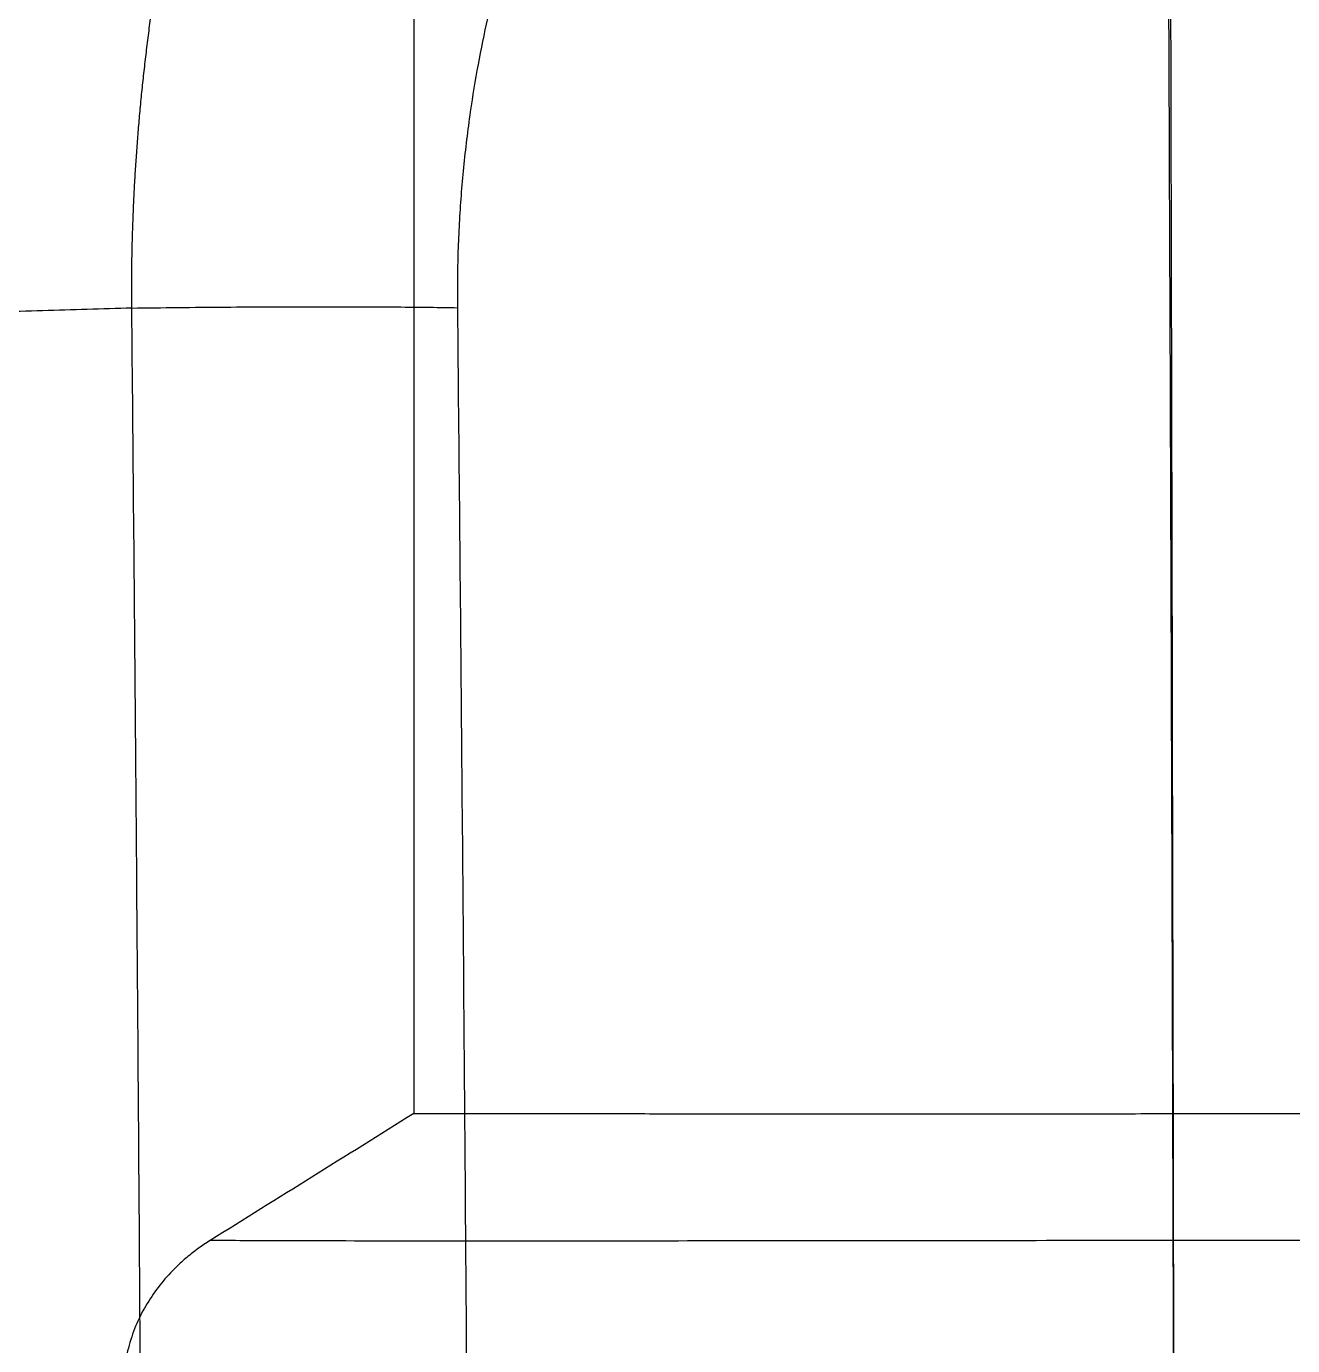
# Model space of a CAD drawing. Header units: inches. Extents: x 0 to 84, y -22 to 124.
# Drawn here: x 6.213 to 7.959, y 23.721 to 25.541 of the extents above; entities that cross this region are included whole.
import ezdxf

# ---------------------------------------------------------------- set-up
doc = ezdxf.new("R2010")
doc.units = ezdxf.units.IN
doc.header["$MEASUREMENT"] = 0
doc.layers.add('1', color=4, linetype='Continuous')

# ---------------------------------------------------------------- blocks, each defined once
blk = doc.blocks.new('2020 HS PILLOW')
at = {"layer": '1', "color": 2}
for points, knots in [([(5.8034, -0.0127), (5.5758, -0.0117), (5.1207, -0.0097), (4.4379, -0.0073), (3.7551, -0.0052), (3.0724, -0.0034), (2.3896, -0.0021), (1.7069, -0.001), (1.0241, -0.0003), (0.3414, 0), (-0.3414, 0), (-1.0241, -0.0003), (-1.7069, -0.001), (-2.3896, -0.0021), (-3.0724, -0.0034), (-3.7551, -0.0052), (-4.4379, -0.0073), (-5.1207, -0.0097), (-5.5758, -0.0117), (-5.8034, -0.0127)], [0, 0, 0, 0, 0.058824, 0.117648, 0.176472, 0.235295, 0.294119, 0.352942, 0.411765, 0.470588, 0.529412, 0.588235, 0.647058, 0.705881, 0.764705, 0.823528, 0.882352, 0.941176, 1, 1, 1, 1]), ([(5.8027, -0.0093), (4.0523, -0.005), (0.1838, 0.0045), (-3.6846, -0.0044), (-5.8027, -0.0093)], [0, 0, 0, 0, 0.452479, 1, 1, 1, 1]), ([(-6.0368, -0.7096), (-6.0328, -0.7129), (-6.0248, -0.7196), (-6.0123, -0.7295), (-5.9996, -0.7392), (-5.9866, -0.7488), (-5.9733, -0.7582), (-5.9597, -0.7675), (-5.9458, -0.7766), (-5.9315, -0.7856), (-5.917, -0.7945), (-5.9022, -0.8032), (-5.8871, -0.8118), (-5.8717, -0.8202), (-5.8277, -0.8433), (-5.7511, -0.8785), (-5.6348, -0.9199), (-5.5113, -0.9529), (-5.412, -0.9712), (-5.3425, -0.9804), (-5.304, -0.9847), (-5.2654, -0.9881), (-5.2268, -0.9906), (-5.1881, -0.9923), (-5.1493, -0.9932), (-5.1234, -0.993), (-5.1105, -0.9929)], [0, 0, 0, 0, 0.019849, 0.039658, 0.059434, 0.079184, 0.098913, 0.118627, 0.138334, 0.158039, 0.177748, 0.197468, 0.217205, 0.236965, 0.256754, 0.383221, 0.508368, 0.63284, 0.755204, 0.790767, 0.826041, 0.861081, 0.895941, 0.930676, 0.965344, 1, 1, 1, 1]), ([(-5.1105, -0.9929), (-5.0125, -0.992), (-4.8162, -0.9901), (-4.5213, -0.9874), (-4.2256, -0.9849), (-3.929, -0.9826), (-3.6317, -0.9804), (-3.3335, -0.9784), (-3.0345, -0.9766), (-2.7347, -0.9749), (-2.4341, -0.9734), (-2.1327, -0.9721), (-1.8304, -0.9709), (-1.5274, -0.9699), (-1.2235, -0.9691), (-0.9188, -0.9685), (-0.6132, -0.968), (-0.3069, -0.9677), (0.0908, -0.9676), (0.5785, -0.9679), (1.1551, -0.9689), (1.7288, -0.9705), (2.2996, -0.9727), (2.8674, -0.9755), (3.4323, -0.979), (3.9943, -0.983), (4.5534, -0.9876), (4.9251, -0.9912), (5.1105, -0.9929)], [0, 0, 0, 0, 0.028776, 0.057631, 0.086566, 0.11558, 0.144673, 0.173846, 0.203098, 0.232429, 0.26184, 0.291331, 0.320902, 0.350552, 0.380282, 0.410091, 0.439981, 0.46995, 0.5, 0.556693, 0.613101, 0.669223, 0.725062, 0.780616, 0.835887, 0.890874, 0.945579, 1, 1, 1, 1]), ([(-5.1101, -1.4421), (-5.1106, -1.4005), (-5.1111, -1.3571), (-5.1117, -1.2706), (-5.1118, -1.2277), (-5.1119, -1.1472), (-5.1118, -1.1098), (-5.1113, -1.0441), (-5.111, -1.0158), (-5.1105, -0.9929)], [0, 0, 0, 0, 0.25, 0.25, 0.5, 0.5, 0.75, 0.75, 1, 1, 1, 1]), ([(-5.1101, -1.442), (-5.118, -1.4421), (-5.1338, -1.4422), (-5.1576, -1.4422), (-5.1816, -1.4419), (-5.2059, -1.4413), (-5.2304, -1.4405), (-5.2552, -1.4395), (-5.2801, -1.4383), (-5.3053, -1.4367), (-5.3306, -1.435), (-5.3561, -1.433), (-5.3819, -1.4308), (-5.4077, -1.4283), (-5.4337, -1.4255), (-5.4598, -1.4225), (-5.4861, -1.4193), (-5.5358, -1.4127), (-5.6072, -1.4018), (-5.6976, -1.3846), (-5.7829, -1.365), (-5.848, -1.3469), (-5.8957, -1.332), (-5.9282, -1.3211), (-5.9607, -1.3096), (-5.9932, -1.2974), (-6.0255, -1.2845), (-6.0576, -1.2709), (-6.0895, -1.2566), (-6.121, -1.2416), (-6.1522, -1.2259), (-6.1828, -1.2095), (-6.2129, -1.1925), (-6.2423, -1.1747), (-6.271, -1.1563), (-6.299, -1.1372), (-6.326, -1.1173), (-6.3522, -1.0969), (-6.3687, -1.0828), (-6.3769, -1.0757)], [0, 0, 0, 0, 0.015046, 0.030262, 0.045649, 0.061207, 0.076938, 0.092841, 0.108917, 0.125166, 0.141587, 0.158181, 0.174947, 0.191885, 0.208994, 0.226272, 0.243719, 0.261334, 0.325871, 0.38892, 0.450368, 0.510128, 0.535099, 0.560601, 0.586626, 0.613167, 0.640216, 0.667762, 0.695796, 0.724306, 0.75328, 0.782703, 0.812563, 0.842844, 0.873531, 0.904607, 0.936056, 0.967859, 1, 1, 1, 1]), ([(5.1101, -1.4421), (5.0128, -1.4412), (4.8181, -1.4394), (4.5261, -1.4369), (4.2341, -1.4345), (3.9421, -1.4324), (3.6501, -1.4303), (3.3581, -1.4285), (3.0661, -1.4267), (2.7741, -1.4252), (2.4821, -1.4238), (2.1901, -1.4225), (1.8981, -1.4214), (1.606, -1.4205), (1.314, -1.4197), (1.022, -1.4191), (0.73, -1.4186), (0.438, -1.4183), (0.146, -1.4182), (-0.146, -1.4182), (-0.438, -1.4183), (-0.73, -1.4186), (-1.022, -1.4191), (-1.314, -1.4197), (-1.606, -1.4205), (-1.8981, -1.4214), (-2.1901, -1.4225), (-2.4821, -1.4238), (-2.7741, -1.4252), (-3.0661, -1.4267), (-3.3581, -1.4285), (-3.6501, -1.4303), (-3.9421, -1.4324), (-4.2341, -1.4345), (-4.5261, -1.4369), (-4.8181, -1.4394), (-5.0128, -1.4412), (-5.1101, -1.4421)], [0, 0, 0, 0, 0.028576, 0.05715, 0.085725, 0.114298, 0.142871, 0.171443, 0.200015, 0.228587, 0.257158, 0.285728, 0.314298, 0.342868, 0.371438, 0.400008, 0.428577, 0.457146, 0.485715, 0.514285, 0.542854, 0.571423, 0.599992, 0.628562, 0.657132, 0.685702, 0.714272, 0.742842, 0.771413, 0.799985, 0.828557, 0.857129, 0.885702, 0.914275, 0.94285, 0.971424, 1, 1, 1, 1]), ([(-5.1101, -1.4421), (-5.1088, -1.4831), (-5.1062, -1.5652), (-5.1025, -1.6883), (-5.0991, -1.8115), (-5.0958, -1.9347), (-5.0928, -2.0579), (-5.0899, -2.1812), (-5.0873, -2.3045), (-5.0849, -2.4279), (-5.0826, -2.5513), (-5.0806, -2.6747), (-5.0788, -2.7982), (-5.0772, -2.9217), (-5.0759, -3.0452), (-5.0747, -3.1687), (-5.0737, -3.2923), (-5.073, -3.4159), (-5.0724, -3.5395), (-5.0721, -3.6631), (-5.072, -3.7867), (-5.0721, -3.9103), (-5.0724, -4.034), (-5.0729, -4.1577), (-5.0736, -4.2813), (-5.0745, -4.405), (-5.0756, -4.5287), (-5.0765, -4.6111), (-5.077, -4.6524)], [0, 0, 0, 0, 0.038206, 0.076434, 0.114683, 0.152953, 0.191244, 0.229555, 0.267888, 0.306241, 0.344615, 0.383009, 0.421424, 0.459859, 0.498313, 0.536788, 0.575283, 0.613797, 0.652331, 0.690885, 0.729458, 0.76805, 0.806661, 0.845291, 0.883941, 0.922608, 0.961295, 1, 1, 1, 1])]:
    blk.add_open_spline(points, degree=3, knots=knots, dxfattribs=at)
blk = doc.blocks.new('2026 RELAY')
at = {"layer": '1', "color": 3, "linetype": 'Continuous', "lineweight": 25}
blk.add_line((6.7469, 28.428), (6.7469, 23.541), dxfattribs=at)
blk.add_open_spline([(6.7469, 23.541), (6.6533, 23.4826), (6.5596, 23.4242), (6.466, 23.3659)], degree=3, dxfattribs=at)
for points, knots in [([(6.7469, 23.541), (6.7632, 23.541), (6.7958, 23.541), (6.8447, 23.541), (6.8936, 23.541), (6.9426, 23.541), (6.9918, 23.541), (7.0411, 23.541), (7.0907, 23.5409), (7.1405, 23.5409), (7.1907, 23.5409), (7.2413, 23.5409), (7.2922, 23.5409), (7.3437, 23.5409), (7.3957, 23.5409), (7.4483, 23.5409), (7.5014, 23.5409), (7.5553, 23.5409), (7.6099, 23.5409), (7.6652, 23.5409), (7.7214, 23.5409), (7.7784, 23.541), (7.8364, 23.541), (7.8953, 23.541), (7.9552, 23.541), (8.0162, 23.541), (8.0784, 23.541), (8.1416, 23.541), (8.2062, 23.541), (8.2719, 23.541), (8.3168, 23.541), (8.3393, 23.541)], [0, 0, 0, 0, 0.034484, 0.068969, 0.103453, 0.137937, 0.172421, 0.206904, 0.241388, 0.27587, 0.310353, 0.344835, 0.379316, 0.413798, 0.448279, 0.48276, 0.517242, 0.551725, 0.586207, 0.62069, 0.655172, 0.689655, 0.724137, 0.75862, 0.793103, 0.827586, 0.862069, 0.896552, 0.931035, 0.965517, 1, 1, 1, 1]), ([(6.466, 23.3659), (6.4632, 23.3641), (6.4576, 23.3606), (6.4495, 23.3549), (6.4417, 23.349), (6.4341, 23.3428), (6.4267, 23.3364), (6.4145, 23.3251), (6.3987, 23.3078), (6.3807, 23.2828), (6.3659, 23.2554), (6.3566, 23.2305), (6.3512, 23.2098), (6.3483, 23.1939), (6.3465, 23.178), (6.3463, 23.1673), (6.3462, 23.162)], [0, 0, 0, 0, 0.0425943, 0.0847109, 0.1263962, 0.1676979, 0.2086649, 0.2493477, 0.3763388, 0.4993999, 0.6250629, 0.7490734, 0.8131065, 0.8759836, 0.9381335, 1, 1, 1, 1]), ([(8.1831, 23.3662), (8.0919, 23.3661), (8.0046, 23.366), (7.8366, 23.3659), (7.7559, 23.3659), (7.522, 23.3657), (7.3773, 23.3655), (7.1018, 23.3653), (6.9709, 23.3652), (6.7792, 23.3652), (6.7161, 23.3652), (6.622, 23.3654), (6.5908, 23.3655), (6.5283, 23.3657), (6.4972, 23.3658), (6.466, 23.3659)], [0, 0, 0, 0, 0.125, 0.125, 0.25, 0.25, 0.5, 0.5, 0.75, 0.75, 0.875, 0.875, 0.9375, 0.9375, 1, 1, 1, 1])]:
    blk.add_open_spline(points, degree=3, knots=knots, dxfattribs=at)
at = {"layer": '1', "color": 3, "rotation": 270}
blk.add_blockref('2020 HS PILLOW', (7.8002, 19.5421), dxfattribs=at)

msp = doc.modelspace()

# ---------------------------------------------------------------- block references
msp.add_blockref('2026 RELAY', (0, 0.5))

doc.saveas('drawing.dxf')
